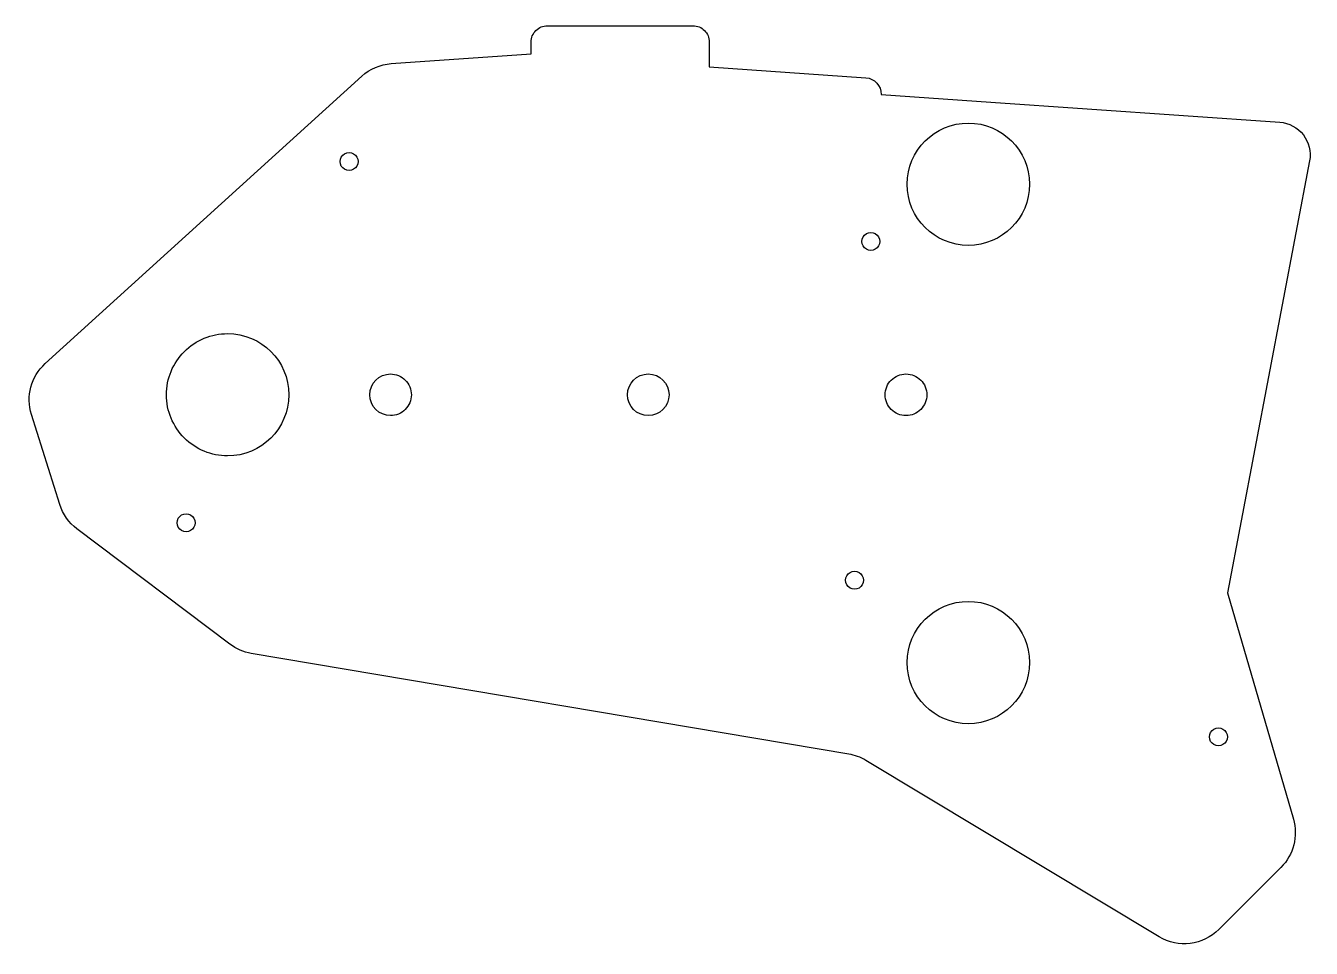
# Model space of a CAD drawing. Extents: x 0 to 157, y -1 to 113.
import ezdxf

# ---------------------------------------------------------------- set-up
doc = ezdxf.new("R2010")
doc.units = 0
doc.layers.add('3-15', color=7, linetype='CONTINUOUS')
doc.layers.add('Base', color=7, linetype='CONTINUOUS')

msp = doc.modelspace()

# ---------------------------------------------------------------- linework, layer by layer
at = {"layer": '3-15', "color": 7}
for points in [[(122.68461, 93.134262)], [(31.869859, 67.314656)], [(46.896986, 67.314656)], [(78.493548, 67.314656)], [(110.09009, 67.314656)], [(122.68461, 34.475088)]]:
    msp.add_lwpolyline(points, close=True, dxfattribs=at)
for points in [[(107.68487, 93.134262), (107.68487, 97.276327), (111.042675, 100.634135), (115.18474, 100.634139)], [(115.18474, 100.634139), (119.326805, 100.634135), (122.68461, 97.276327), (122.68461, 93.134262)], [(115.18474, 85.634384), (111.042675, 85.634388), (107.68487, 88.992197), (107.68487, 93.134262)], [(122.68461, 93.134262), (122.68461, 88.992197), (119.326805, 85.634388), (115.18474, 85.634384)], [(19.066774, 72.617867), (20.473274, 74.024366), (22.380896, 74.814529), (24.369986, 74.814529)], [(24.369986, 74.814529), (28.512051, 74.814529), (31.869859, 71.456721), (31.869859, 67.314656)], [(16.870112, 67.314656), (16.870112, 69.303746), (17.660275, 71.211368), (19.066774, 72.617867)], [(41.791987, 67.314656), (41.791987, 68.724363), (42.934779, 69.867156), (44.344486, 69.867156)], [(44.344486, 69.867156), (45.021451, 69.867156), (45.67069, 69.598233), (46.149376, 69.119546)], [(73.388548, 67.314656), (73.388548, 68.724363), (74.531341, 69.867156), (75.941048, 69.867157)], [(75.941048, 69.867157), (77.350755, 69.867156), (78.493548, 68.724363), (78.493548, 67.314656)], [(105.7327, 69.119545), (106.211387, 69.598232), (106.860625, 69.867155), (107.53759, 69.867154)], [(107.53759, 69.867154), (108.214555, 69.867155), (108.863793, 69.598232), (109.34248, 69.119545)], [(46.149376, 69.119546), (46.628063, 68.64086), (46.896986, 67.991621), (46.896986, 67.314656)], [(104.98509, 67.314656), (104.98509, 67.991621), (105.254013, 68.640859), (105.7327, 69.119545)], [(109.34248, 69.119545), (109.821167, 68.640859), (110.09009, 67.991621), (110.09009, 67.314656)], [(19.066774, 62.011445), (17.660275, 63.417944), (16.870112, 65.325566), (16.870112, 67.314656)], [(31.869859, 67.314656), (31.869859, 63.172591), (28.512051, 59.814783), (24.369986, 59.814783)], [(44.344486, 64.762156), (42.934779, 64.762156), (41.791987, 65.904949), (41.791987, 67.314656)], [(46.896986, 67.314656), (46.896986, 66.637691), (46.628063, 65.988452), (46.149376, 65.509766)], [(75.941048, 64.762155), (74.531341, 64.762156), (73.388548, 65.904949), (73.388548, 67.314656)], [(78.493548, 67.314656), (78.493548, 65.904949), (77.350755, 64.762156), (75.941048, 64.762155)], [(105.7327, 65.509767), (105.254013, 65.988453), (104.98509, 66.637691), (104.98509, 67.314656)], [(110.09009, 67.314656), (110.09009, 66.637691), (109.821167, 65.988453), (109.34248, 65.509767)], [(46.149376, 65.509766), (45.67069, 65.031079), (45.021451, 64.762156), (44.344486, 64.762156)], [(107.53759, 64.762158), (106.860625, 64.762157), (106.211387, 65.03108), (105.7327, 65.509767)], [(109.34248, 65.509767), (108.863793, 65.03108), (108.214555, 64.762157), (107.53759, 64.762158)], [(24.369986, 59.814783), (22.380896, 59.814783), (20.473274, 60.604946), (19.066774, 62.011445)], [(107.68487, 34.475088), (107.68487, 38.617154), (111.042674, 41.974963), (115.18474, 41.974969)], [(115.18474, 41.974969), (119.326806, 41.974963), (122.68461, 38.617154), (122.68461, 34.475088)], [(115.18474, 26.975208), (111.042675, 26.975214), (107.68487, 30.333023), (107.68487, 34.475088)], [(122.68461, 34.475088), (122.68461, 30.333023), (119.326805, 26.975214), (115.18474, 26.975208)]]:
    msp.add_open_spline(points, degree=3, dxfattribs=at)
at = {"layer": 'Base', "color": 7}
for points in [[(63.574712, 112.574007), (81.424712, 112.574007)], [(44.429712, 107.919007), (61.574712, 109.110007), (61.574712, 110.574007)], [(83.424712, 110.574007), (83.424712, 107.531007), (102.62472, 106.189007)], [(2.004712, 71.133007), (40.811712, 106.375007)], [(104.48472, 104.154007), (117.95372, 103.212007), (117.95472, 103.212007)], [(117.95472, 103.212007), (153.36572, 100.736007)], [(157.01672, 95.999007), (146.95172, 43.032007), (155.03272, 15.28201)], [(3.788712, 53.850007), (0.315712, 64.891007)], [(24.655712, 36.726007), (5.900712, 50.858007)], [(100.52972, 23.250007), (27.268712, 35.601007)], [(138.57172, 0.855), (102.62472, 22.475007)], [(153.51472, 9.362), (145.90672, 1.754)]]:
    msp.add_lwpolyline(points, dxfattribs=at)
for points in [[(38.159712, 95.914007)], [(102.12972, 86.124007)], [(18.174712, 51.624007)], [(100.12972, 44.564007)], [(144.73972, 25.364007)]]:
    msp.add_lwpolyline(points, close=True, dxfattribs=at)
for points in [[(61.574712, 110.574007), (61.574712, 111.10444), (61.785426, 111.613148), (62.160498, 111.988221)], [(62.160498, 111.988221), (62.535571, 112.363293), (63.044279, 112.574007), (63.574712, 112.574007)], [(81.424712, 112.574007), (81.955145, 112.574007), (82.463853, 112.363293), (82.838926, 111.988221)], [(82.838926, 111.988221), (83.213998, 111.613148), (83.424712, 111.10444), (83.424712, 110.574007)], [(40.811712, 106.375007), (41.809942, 107.281618), (43.084473, 107.825531), (44.429712, 107.919007)], [(102.62472, 106.189007), (103.6879, 106.114614), (104.505971, 105.219575), (104.48472, 104.154007)], [(153.36572, 100.736007), (154.505872, 100.656378), (155.557504, 100.092827), (156.255219, 99.187575)], [(156.255219, 99.187575), (156.952934, 98.282322), (157.230082, 97.121845), (157.01672, 95.999007)], [(38.159712, 95.914007), (38.159712, 96.306999), (38.369371, 96.670139), (38.709712, 96.866635)], [(38.709712, 96.866635), (39.050053, 97.063131), (39.469371, 97.063131), (39.809712, 96.866635)], [(39.809712, 96.866635), (40.150053, 96.670139), (40.359712, 96.306999), (40.359712, 95.914007)], [(38.709712, 94.961379), (38.369371, 95.157875), (38.159712, 95.521015), (38.159712, 95.914007)], [(39.809712, 94.961379), (39.469371, 94.764883), (39.050053, 94.764883), (38.709712, 94.961379)], [(40.359712, 95.914007), (40.359712, 95.521015), (40.150053, 95.157875), (39.809712, 94.961379)], [(102.12972, 86.124007), (102.12972, 86.516999), (102.339379, 86.880139), (102.67972, 87.076635)], [(102.67972, 87.076635), (103.020061, 87.273131), (103.439379, 87.273131), (103.77972, 87.076635)], [(103.77972, 87.076635), (104.120061, 86.880139), (104.32972, 86.516999), (104.32972, 86.124007)], [(102.67972, 85.171379), (102.339379, 85.367875), (102.12972, 85.731015), (102.12972, 86.124007)], [(103.77972, 85.171379), (103.439379, 84.974883), (103.020061, 84.974883), (102.67972, 85.171379)], [(104.32972, 86.124007), (104.32972, 85.731015), (104.120061, 85.367875), (103.77972, 85.171379)], [(0.315712, 64.891007), (-0.386585, 67.123016), (0.272743, 69.559677), (2.004712, 71.133007)], [(5.900712, 50.858007), (4.902098, 51.610861), (4.163689, 52.656939), (3.788712, 53.850007)], [(18.174712, 51.624007), (18.174712, 52.016999), (18.384371, 52.380139), (18.724712, 52.576635)], [(18.724712, 52.576635), (19.065053, 52.773131), (19.484371, 52.773131), (19.824712, 52.576635)], [(19.824712, 52.576635), (20.165053, 52.380139), (20.374712, 52.016999), (20.374712, 51.624007)], [(18.724712, 50.671379), (18.384371, 50.867875), (18.174712, 51.231015), (18.174712, 51.624007)], [(19.824712, 50.671379), (19.484371, 50.474883), (19.065053, 50.474883), (18.724712, 50.671379)], [(20.374712, 51.624007), (20.374712, 51.231015), (20.165053, 50.867875), (19.824712, 50.671379)], [(100.67972, 45.516635), (101.020061, 45.713131), (101.439379, 45.713131), (101.77972, 45.516635)], [(100.12972, 44.564007), (100.12972, 44.956999), (100.339379, 45.320139), (100.67972, 45.516635)], [(100.67972, 43.611379), (100.339379, 43.807875), (100.12972, 44.171015), (100.12972, 44.564007)], [(101.77972, 45.516635), (102.120061, 45.320139), (102.32972, 44.956999), (102.32972, 44.564007)], [(102.32972, 44.564007), (102.32972, 44.171015), (102.120061, 43.807875), (101.77972, 43.611379)], [(101.77972, 43.611379), (101.439379, 43.414883), (101.020061, 43.414883), (100.67972, 43.611379)], [(27.268712, 35.601007), (26.320119, 35.761107), (25.423929, 36.146952), (24.655712, 36.726007)], [(144.73972, 25.364007), (144.73972, 25.756999), (144.949379, 26.120139), (145.28972, 26.316635)], [(145.28972, 24.411379), (144.949379, 24.607875), (144.73972, 24.971015), (144.73972, 25.364007)], [(145.28972, 26.316635), (145.630061, 26.513131), (146.049379, 26.513131), (146.38972, 26.316635)], [(146.38972, 26.316635), (146.730061, 26.120139), (146.93972, 25.756999), (146.93972, 25.364007)], [(146.93972, 25.364007), (146.93972, 24.971015), (146.730061, 24.607875), (146.38972, 24.411379)], [(146.38972, 24.411379), (146.049379, 24.214883), (145.630061, 24.214883), (145.28972, 24.411379)], [(102.62472, 22.475007), (101.981055, 22.862201), (101.270408, 23.125089), (100.52972, 23.250007)], [(155.03272, 15.28201), (155.644944, 13.179517), (155.063118, 10.91047), (153.51472, 9.362)], [(145.90672, 1.754), (143.958233, -0.19444), (140.933079, -0.565212), (138.57172, 0.855)]]:
    msp.add_open_spline(points, degree=3, dxfattribs=at)

doc.saveas('drawing.dxf')
